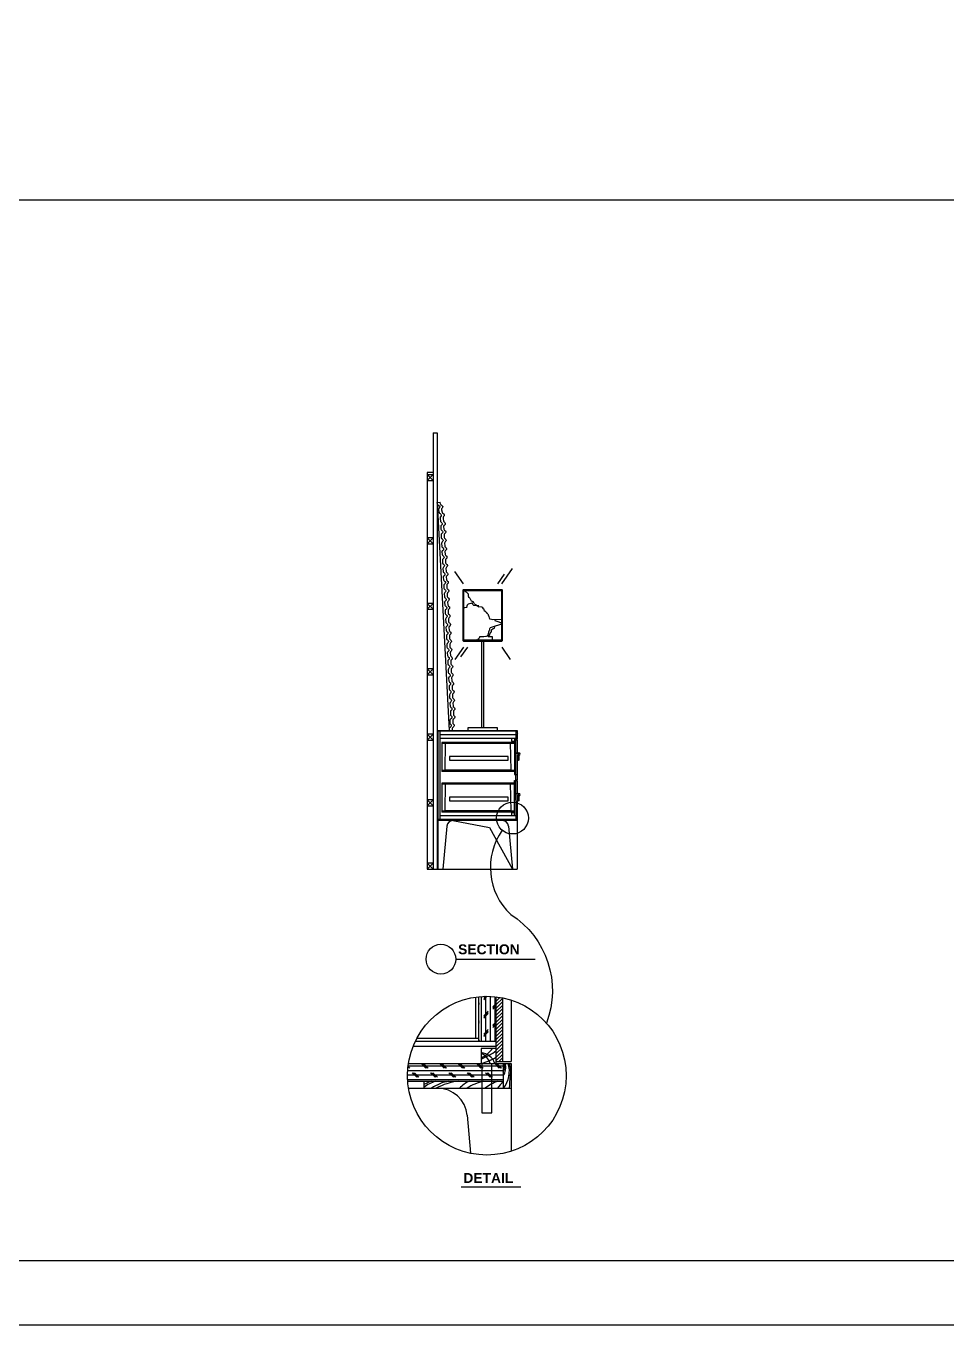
# Model space of a CAD drawing. Header units: inches. Extents: x 10 to 52.5, y 12.6 to 37.4.
# Drawn here: x 21.04 to 25.68, y 12.58 to 19.12 of the extents above; entities that cross this region are included whole.
import ezdxf

# ---------------------------------------------------------------- set-up
doc = ezdxf.new("R2010")
doc.units = ezdxf.units.IN
doc.header["$MEASUREMENT"] = 0
for name, color, linetype in [('02', 2, 'Continuous'), ('1', 1, 'Continuous'), ('4', 4, 'Continuous'), ('8', 8, 'Continuous'), ('kadrbm', 4, 'Continuous')]:
    doc.layers.add(name, color=color, linetype=linetype)
doc.styles.add('HT', font='swisseb.ttf')

# ---------------------------------------------------------------- blocks, each defined once
blk = doc.blocks.new('kadrbm')
at = {"layer": 'kadrbm', "color": 4}
blk.add_lwpolyline([(0, 0), (0, 24.7972), (21, 24.7972), (21, 0), (0, 0)], close=True, dxfattribs=at)
blk.add_lwpolyline([(20.6631, 0.3257), (20.6631, 24.4603), (0.3369, 24.4603), (0.3369, 0.3257), (20.6631, 0.3257)], dxfattribs=at)

msp = doc.modelspace()

# ---------------------------------------------------------------- hatches: boundary and pattern name
at = {"layer": '8'}
h = msp.add_hatch(dxfattribs=at)
h.set_pattern_fill('CORK', color=256, scale=0.185, angle=90, style=0)
h.set_pattern_definition([(90, (30.389618, 14.13426), (-0.023125, 1e-18), []), (225, (30.40118, 14.14582), (0.04625, -0.04625), [0.0327037, -0.0327037]), (225, (30.40118, 14.1516), (0.04625, -0.04625), [0.0327037, -0.0327037]), (225, (30.40118, 14.157384), (0.04625, -0.04625), [0.0327037, -0.0327037])])
h.paths.add_polyline_path([(23.3212, 14.0051), (23.4112, 14.0051), (23.4112, 14.2303, 0.05643), (23.3212, 14.2307)])
h = msp.add_hatch(dxfattribs=at)
h.set_pattern_fill('ANSI31', color=256, scale=0.1, style=0)
h.set_pattern_definition([(45, (30.389618, 14.13426), (-0.008838835, 0.008838835), [])])
h.paths.add_polyline_path([(23.4424, 14.2253, 0.019783), (23.4112, 14.2303), (23.4112, 13.9051), (23.4424, 13.9051)])
h = msp.add_hatch(dxfattribs=at)
h.set_pattern_fill('CORK', color=256, scale=0.185, style=0)
h.set_pattern_definition([(0, (31.09264, 14.067792), (0, 0.023125), []), (135, (31.1042, 14.05623), (-0.04625, -0.04625), [0.0327037, -0.0327037]), (135, (31.109984, 14.05623), (-0.04625, -0.04625), [0.0327037, -0.0327037]), (135, (31.115766, 14.05623), (-0.04625, -0.04625), [0.0327037, -0.0327037])])
h.paths.add_polyline_path([(23.4462, 13.8051), (23.4462, 13.8951), (22.969, 13.8951, 0.038967), (22.9642, 13.833, 0.017476), (22.9652, 13.8051), (23.0462, 13.8051)])

# ---------------------------------------------------------------- linework, layer by layer
at = {"layer": '02'}
for p, q in [((23.0927, 16.8735), (23.0627, 16.8735)), ((23.0927, 16.8635), (23.0627, 16.8335)), ((23.0627, 16.8635), (23.0927, 16.8335)), ((23.0627, 16.8635), (23.0927, 16.8635)), ((23.0627, 16.8335), (23.0927, 16.8335)), ((23.1154, 16.7133), (23.1138, 16.7219)), ((23.0927, 16.5435), (23.0627, 16.5435)), ((23.0927, 16.5435), (23.0627, 16.5135)), ((23.0627, 16.5435), (23.0927, 16.5135)), ((23.0627, 16.5135), (23.0927, 16.5135)), ((23.2459, 16.3121), (23.2033, 16.3736)), ((23.4398, 16.3121), (23.4931, 16.389)), ((23.4195, 16.3121), (23.4536, 16.3613)), ((23.2573, 16.2723), (23.2555, 16.2775)), ((23.2591, 16.2723), (23.2573, 16.2723)), ((23.2591, 16.2705), (23.2591, 16.2723)), ((23.2627, 16.2688), (23.2591, 16.2705)), ((23.2644, 16.267), (23.2627, 16.2688)), ((23.2698, 16.2616), (23.2644, 16.267)), ((23.2716, 16.2598), (23.2698, 16.2616)), ((23.2716, 16.2474), (23.2716, 16.2598)), ((23.2734, 16.2456), (23.2716, 16.2474)), ((23.2734, 16.2438), (23.2734, 16.2456)), ((23.2769, 16.242), (23.2734, 16.2438)), ((23.2787, 16.2402), (23.2769, 16.242)), ((23.2805, 16.2367), (23.2787, 16.2402)), ((23.0627, 16.2135), (23.0927, 16.1835)), ((23.0927, 16.2135), (23.0627, 16.1835)), ((23.0927, 16.2135), (23.0627, 16.2135)), ((23.0627, 16.1835), (23.0927, 16.1835)), ((23.252, 16.1903), (23.2477, 16.1896)), ((23.2627, 16.1921), (23.252, 16.1903)), ((23.2627, 16.1974), (23.2609, 16.1939)), ((23.2609, 16.1939), (23.2609, 16.1903)), ((23.2644, 16.2028), (23.2627, 16.201)), ((23.2627, 16.201), (23.2627, 16.1974)), ((23.2644, 16.1921), (23.2627, 16.1921)), ((23.2662, 16.2063), (23.2644, 16.2046)), ((23.2644, 16.2046), (23.2644, 16.2028)), ((23.2698, 16.2099), (23.2662, 16.2063)), ((23.2841, 16.2135), (23.2698, 16.2099)), ((23.2823, 16.2349), (23.2805, 16.2367)), ((23.2859, 16.2242), (23.2823, 16.2349)), ((23.2876, 16.2153), (23.2841, 16.2135)), ((23.2966, 16.2206), (23.2859, 16.2242)), ((23.2894, 16.2153), (23.2876, 16.2153)), ((23.2912, 16.2135), (23.2894, 16.2153)), ((23.2912, 16.2117), (23.2912, 16.2135)), ((23.293, 16.2081), (23.2912, 16.2117)), ((23.2948, 16.2063), (23.293, 16.2081)), ((23.2984, 16.2028), (23.2948, 16.2063)), ((23.2966, 16.217), (23.2966, 16.2206)), ((23.2984, 16.217), (23.2966, 16.217)), ((23.3001, 16.2153), (23.2984, 16.217)), ((23.3126, 16.201), (23.2984, 16.2028)), ((23.3019, 16.2117), (23.3001, 16.2153)), ((23.3055, 16.2081), (23.3019, 16.2117)), ((23.3091, 16.2063), (23.3055, 16.2081)), ((23.3126, 16.2046), (23.3091, 16.2063)), ((23.3144, 16.2028), (23.3126, 16.2046)), ((23.3233, 16.201), (23.3126, 16.201)), ((23.3162, 16.201), (23.3144, 16.2028)), ((23.3198, 16.1992), (23.318, 16.201)), ((23.3198, 16.1956), (23.3198, 16.1992)), ((23.3394, 16.1939), (23.3198, 16.1956)), ((23.3233, 16.1939), (23.3216, 16.1956)), ((23.343, 16.1903), (23.3394, 16.1939)), ((23.3465, 16.1867), (23.343, 16.1903)), ((23.3483, 16.1849), (23.3465, 16.1867)), ((23.3501, 16.1849), (23.3483, 16.1849)), ((23.3501, 16.1796), (23.3501, 16.1849)), ((23.3519, 16.176), (23.3501, 16.1796)), ((23.3519, 16.1742), (23.3519, 16.176)), ((23.3537, 16.1742), (23.3519, 16.1742)), ((23.3555, 16.1725), (23.3537, 16.1742)), ((23.359, 16.1725), (23.3555, 16.1725)), ((23.359, 16.1707), (23.359, 16.1725)), ((23.3608, 16.1689), (23.359, 16.1707)), ((23.3626, 16.1671), (23.3608, 16.1689)), ((23.3626, 16.1653), (23.3626, 16.1671)), ((23.3644, 16.1635), (23.3626, 16.1653)), ((23.3662, 16.1635), (23.3644, 16.1635)), ((23.368, 16.1618), (23.3662, 16.1635)), ((23.368, 16.16), (23.368, 16.1618)), ((23.3715, 16.1582), (23.3698, 16.1582)), ((23.3733, 16.1493), (23.3715, 16.1582)), ((23.3733, 16.1546), (23.3715, 16.1564)), ((23.3751, 16.1493), (23.3733, 16.1493)), ((23.3769, 16.1386), (23.3751, 16.1493)), ((23.3787, 16.135), (23.3769, 16.1386)), ((23.3787, 16.1332), (23.3787, 16.135)), ((23.3805, 16.1332), (23.3787, 16.1332)), ((23.3947, 16.1297), (23.3805, 16.1332)), ((23.4377, 16.1093), (23.3917, 16.094)), ((23.4377, 16.132), (23.3947, 16.1297)), ((23.4037, 16.1301), (23.4037, 16.1266)), ((23.4037, 16.1266), (23.4144, 16.123)), ((23.4144, 16.123), (23.4377, 16.1161)), ((23.3274, 16.0418), (23.3256, 16.04)), ((23.3274, 16.0453), (23.3274, 16.0418)), ((23.3488, 16.0453), (23.3274, 16.0453)), ((23.3595, 16.0471), (23.3488, 16.0453)), ((23.3613, 16.0471), (23.3595, 16.0471)), ((23.3649, 16.0489), (23.3613, 16.0471)), ((23.3685, 16.0525), (23.3649, 16.0489)), ((23.372, 16.069), (23.3685, 16.0525)), ((23.3774, 16.0525), (23.3702, 16.0489)), ((23.3702, 16.0489), (23.3702, 16.0471)), ((23.3702, 16.0471), (23.3917, 16.0471)), ((23.3738, 16.0726), (23.372, 16.069)), ((23.3756, 16.0761), (23.3738, 16.0726)), ((23.3774, 16.0779), (23.3756, 16.0761)), ((23.3792, 16.0869), (23.3774, 16.0851)), ((23.3774, 16.0851), (23.3774, 16.0779)), ((23.3774, 16.0596), (23.3774, 16.0525)), ((23.3792, 16.0596), (23.3774, 16.0596)), ((23.381, 16.0904), (23.3792, 16.0869)), ((23.3827, 16.0672), (23.3792, 16.0596)), ((23.3917, 16.094), (23.381, 16.0904)), ((23.3845, 16.0672), (23.3827, 16.0672)), ((23.3863, 16.069), (23.3845, 16.069)), ((23.3845, 16.069), (23.3845, 16.0672)), ((23.3899, 16.0797), (23.3863, 16.0779)), ((23.3863, 16.0779), (23.3863, 16.069)), ((23.3935, 16.0833), (23.3899, 16.0797)), ((23.3917, 16.0471), (23.3917, 16.0293)), ((23.4006, 16.0869), (23.3935, 16.0851)), ((23.3935, 16.0851), (23.3935, 16.0833)), ((23.3988, 16.0869), (23.3952, 16.0851)), ((23.4024, 16.0976), (23.4006, 16.0869)), ((23.4024, 16.094), (23.4006, 16.094)), ((23.2459, 15.9929), (23.2033, 15.9314)), ((23.2659, 15.9929), (23.2318, 15.9437)), ((23.3131, 16.0293), (23.3024, 16.0275)), ((23.3149, 16.0311), (23.3131, 16.0293)), ((23.3203, 16.0329), (23.3167, 16.0311)), ((23.3221, 16.0329), (23.3203, 16.0329)), ((23.3221, 16.0364), (23.3221, 16.0329)), ((23.3256, 16.0382), (23.3238, 16.0364)), ((23.3377, 16.0225), (23.3377, 15.5855)), ((23.3477, 16.0225), (23.3477, 15.5855)), ((23.4395, 15.9929), (23.4822, 15.9314)), ((23.0927, 15.8835), (23.0627, 15.8835)), ((23.0927, 15.8835), (23.0627, 15.8535)), ((23.0627, 15.8835), (23.0927, 15.8535)), ((23.0627, 15.8535), (23.0927, 15.8535)), ((23.0627, 15.5535), (23.0927, 15.5235)), ((23.0927, 15.5535), (23.0627, 15.5235)), ((23.0927, 15.5535), (23.0627, 15.5535)), ((23.0627, 15.5235), (23.0927, 15.5235)), ((23.1177, 15.5705), (23.5097, 15.5705)), ((23.1267, 15.5705), (23.1267, 15.1255)), ((23.1267, 15.5525), (23.5097, 15.5525)), ((23.1267, 15.5345), (23.5097, 15.5345)), ((23.509, 15.5265), (23.509, 15.3505)), ((23.5097, 15.5735), (23.5097, 15.5285)), ((23.5027, 15.5115), (23.1367, 15.5115)), ((23.1367, 15.5115), (23.1367, 15.3655)), ((23.5027, 15.5065), (23.1367, 15.5065)), ((23.1547, 15.5115), (23.1517, 15.3705)), ((23.4817, 15.5115), (23.4847, 15.3705)), ((23.509, 15.4594), (23.526, 15.4594)), ((23.5181, 15.4564), (23.509, 15.4564)), ((23.5205, 15.4539), (23.5205, 15.4539)), ((23.526, 15.4564), (23.523, 15.4564)), ((23.5027, 15.3705), (23.1367, 15.3705)), ((23.5027, 15.3655), (23.1367, 15.3655)), ((23.4847, 15.3735), (23.1517, 15.3735)), ((23.509, 15.3215), (23.5097, 15.1185)), ((23.5027, 15.3065), (23.1367, 15.3065)), ((23.1367, 15.3065), (23.1367, 15.1605)), ((23.5027, 15.3015), (23.1367, 15.3015)), ((23.1547, 15.3065), (23.1517, 15.1655)), ((23.4817, 15.3065), (23.4847, 15.1655)), ((23.0927, 15.2235), (23.0627, 15.2235)), ((23.0927, 15.2235), (23.0627, 15.1935)), ((23.0627, 15.2235), (23.0927, 15.1935)), ((23.0627, 15.1935), (23.0927, 15.1935)), ((23.509, 15.2544), (23.526, 15.2544)), ((23.5181, 15.2514), (23.509, 15.2514)), ((23.5205, 15.2489), (23.5205, 15.2489)), ((23.526, 15.2514), (23.523, 15.2514)), ((23.1177, 15.1255), (23.5097, 15.1255)), ((23.1267, 15.1435), (23.5177, 15.1435)), ((23.5027, 15.1655), (23.1367, 15.1655)), ((23.5027, 15.1605), (23.1367, 15.1605)), ((23.4847, 15.1685), (23.1517, 15.1685)), ((23.2057, 15.1255), (23.2057, 15.1185)), ((23.4297, 15.1255), (23.4297, 15.1185)), ((23.0927, 14.9035), (23.0627, 14.9035)), ((23.0627, 14.9035), (23.0927, 14.8735)), ((23.0927, 14.9035), (23.0627, 14.8735)), ((23.2076, 14.4203), (23.6076, 14.4203)), ((23.3062, 14.2288), (23.3062, 14.0201)), ((23.3212, 14.2307), (23.3212, 14.0051)), ((23.4424, 14.2253), (23.4424, 13.9051)), ((23.3212, 14.0201), (23.0106, 14.0201)), ((23.4112, 13.9801), (22.9922, 13.9801)), ((23.4112, 14.0051), (23.0031, 14.0051)), ((23.4462, 13.8951), (23.4462, 13.7701)), ((22.9652, 13.8051), (23.4462, 13.8051)), ((23.2353, 13.2721), (23.5353, 13.2721))]:
    msp.add_line(p, q, dxfattribs=at)
for points in [[(23.1154, 16.7133, 0.279739), (23.1206, 16.7075, -0.606977), (23.1234, 16.6922, 0.279739), (23.1207, 16.6849), (23.1231, 16.6715)], [(23.1231, 16.6715, 0.279739), (23.1283, 16.6657, -0.606977), (23.1312, 16.6504, 0.279739), (23.1284, 16.6431), (23.1294, 16.6376)], [(23.1298, 16.6296, 0.279739), (23.1342, 16.6231, -0.606977), (23.135, 16.6076, 0.279739), (23.1313, 16.6008), (23.1321, 16.5871)], [(23.1321, 16.5871, 0.279739), (23.1364, 16.5807, -0.606977), (23.1373, 16.5652, 0.279739), (23.1336, 16.5583), (23.1343, 16.5447)], [(23.1343, 16.5447, 0.279739), (23.1387, 16.5383, -0.606977), (23.1395, 16.5228, 0.279739), (23.1358, 16.5159), (23.1365, 16.5022)], [(23.1365, 16.5022, 0.279739), (23.1409, 16.4958, -0.606977), (23.1417, 16.4803, 0.279739), (23.138, 16.4735), (23.1387, 16.4598)], [(23.1387, 16.4598, 0.279739), (23.1431, 16.4534, -0.606977), (23.1439, 16.4379, 0.279739), (23.1402, 16.431), (23.141, 16.4174)], [(23.141, 16.4174, 0.279739), (23.1453, 16.4109, -0.606977), (23.1462, 16.3954, 0.279739), (23.1425, 16.3886), (23.1432, 16.3749)], [(23.1432, 16.3749, 0.279739), (23.1476, 16.3685, -0.606977), (23.1484, 16.353, 0.279739), (23.1447, 16.3461), (23.1454, 16.3325)], [(23.1454, 16.3325, 0.279739), (23.1498, 16.326, -0.606977), (23.1506, 16.3105, 0.279739), (23.1469, 16.3037), (23.1476, 16.29)], [(23.1476, 16.29, 0.279739), (23.152, 16.2836, -0.606977), (23.1528, 16.2681, 0.279739), (23.1491, 16.2612), (23.1499, 16.2476)], [(23.1499, 16.2476, 0.279739), (23.1542, 16.2412, -0.606977), (23.155, 16.2257, 0.279739), (23.1514, 16.2188), (23.1521, 16.2052)], [(23.1521, 16.2052, 0.279739), (23.1565, 16.1987, -0.606977), (23.1573, 16.1832, 0.279739), (23.1536, 16.1764), (23.1543, 16.1627)], [(23.1543, 16.1627, 0.279739), (23.1587, 16.1563, -0.606977), (23.1595, 16.1408, 0.279739), (23.1558, 16.1339), (23.1565, 16.1203)], [(23.1565, 16.1203, 0.279739), (23.1609, 16.1138, -0.606977), (23.1617, 16.0983, 0.279739), (23.158, 16.0915), (23.1588, 16.0778)], [(23.1588, 16.0778, 0.279739), (23.1631, 16.0714, -0.606977), (23.1639, 16.0559, 0.279739), (23.1603, 16.049), (23.161, 16.0354)], [(23.161, 16.0354, 0.279739), (23.1654, 16.029, -0.606977), (23.1662, 16.0135, 0.279739), (23.1625, 16.0066), (23.1632, 15.9929)], [(23.1632, 15.9929, 0.279739), (23.1676, 15.9865, -0.606977), (23.1684, 15.971, 0.279739), (23.1647, 15.9642), (23.1654, 15.9505)], [(23.1654, 15.9505, 0.279739), (23.1698, 15.9441, -0.606977), (23.1706, 15.9286, 0.279739), (23.1669, 15.9217), (23.1677, 15.9081)], [(23.1677, 15.9081, 0.279739), (23.172, 15.9016, -0.606977), (23.1728, 15.8861, 0.279739), (23.1692, 15.8793), (23.1699, 15.8656)], [(23.1699, 15.8656, 0.279739), (23.1743, 15.8592, -0.606977), (23.1751, 15.8437, 0.279739), (23.1714, 15.8368), (23.1721, 15.8232)], [(23.1721, 15.8232, 0.279739), (23.1765, 15.8167, -0.606977), (23.1773, 15.8012, 0.279739), (23.1736, 15.7944), (23.1743, 15.7807)], [(23.1743, 15.7807, 0.279739), (23.1787, 15.7743, -0.606977), (23.1795, 15.7588, 0.279739), (23.1758, 15.7519), (23.1765, 15.7383)], [(23.1765, 15.7383, 0.279739), (23.1809, 15.7319, -0.606977), (23.1817, 15.7164, 0.279739), (23.1781, 15.7095), (23.1788, 15.6959)], [(23.1803, 15.6534, 0.279739), (23.1838, 15.6465, -0.606977), (23.1826, 15.631, 0.279739), (23.178, 15.6247), (23.1769, 15.6111)], [(23.1788, 15.6959, 0.279739), (23.1832, 15.6894, -0.586174)], [(23.1832, 15.6894, -0.606977), (23.184, 15.6739, 0.279739), (23.1803, 15.6671), (23.1807, 15.659)], [(23.1769, 15.6111, 0.279739), (23.1804, 15.6041, -0.606977), (23.1792, 15.5886, 0.279739), (23.1747, 15.5823), (23.174, 15.5735)], [(23.5265, 15.4244), (23.5265, 15.4534, 1), (23.5225, 15.4534)], [(23.5225, 15.4534), (23.5225, 15.4244, 1), (23.5265, 15.4244)], [(23.5265, 15.2194), (23.5265, 15.2484, 1), (23.5225, 15.2484)], [(23.5225, 15.2484), (23.5225, 15.2194, 1), (23.5265, 15.2194)], [(23.4418, 15.0699, 0.376152), (23.4844, 14.6461, -0.356466), (23.6639, 14.0979)]]:
    msp.add_lwpolyline(points, format="xyb", dxfattribs=at)
for points in [[(23.1294, 16.6376), (23.1298, 16.6296)], [(23.1807, 15.659), (23.1803, 15.6534)], [(23.4177, 15.5735), (23.4177, 15.5855), (23.2677, 15.5855), (23.2677, 15.5735)], [(23.4877, 15.5345), (23.4877, 15.5195), (23.5027, 15.5195)], [(23.5027, 15.1435), (23.5027, 15.3215)], [(23.5097, 15.3235), (23.5097, 15.3485)], [(23.5027, 15.1585), (23.4877, 15.1585), (23.4877, 15.1435)], [(23.192, 15.1185), (23.3772, 15.0832), (23.4927, 14.8735)], [(23.4112, 13.8951), (23.4112, 14.2303)], [(23.4112, 13.9701), (23.3362, 13.9701), (23.3362, 13.8951)], [(23.3396, 13.8951), (23.3396, 13.6451), (23.3896, 13.6451), (23.3896, 13.8951)]]:
    msp.add_lwpolyline(points, dxfattribs=at)
msp.add_lwpolyline([(23.2477, 16.0225), (23.4377, 16.0225, 0.414214), (23.4427, 16.0275), (23.4427, 16.2775, 0.414214), (23.4377, 16.2825), (23.2477, 16.2825, 0.414214), (23.2427, 16.2775), (23.2427, 16.0275, 0.414214)], format="xyb", close=True, dxfattribs=at)
for points in [[(23.4377, 16.0275), (23.2477, 16.0275), (23.2477, 16.2775), (23.4377, 16.2775)], [(23.1765, 15.4225), (23.4715, 15.4225), (23.4715, 15.4425), (23.1765, 15.4425)], [(23.1765, 15.2175), (23.4715, 15.2175), (23.4715, 15.2375), (23.1765, 15.2375)]]:
    msp.add_lwpolyline(points, close=True, dxfattribs=at)
for centre, radius in [((23.4933, 15.1311), 0.08), ((23.1326, 14.4203), 0.075), ((23.3642, 13.833), 0.4)]:
    msp.add_circle(centre, radius, dxfattribs=at)
for centre, radius, start, end in [((23.523, 15.4539), 0.0025, 90, 264.7065), ((23.526, 15.4539), 0.0055, 275.21591, 90), ((23.523, 15.2489), 0.0025, 90, 264.7065), ((23.526, 15.2489), 0.0055, 275.21591, 90), ((23.2653, 14.0667), 0.1604, 296.21694, 322.9537), ((23.2065, 14.236), 0.3443, 292.12763, 306.47718), ((23.3249, 13.8645), 0.0857, 20.90418, 82.47275), ((23.3045, 13.8715), 0.08, 17.14728, 66.70923), ((23.2603, 14.1821), 0.2971, 284.9541, 300.51823), ((23.3906, 13.8738), 0.0692, 323.45702, 17.93523), ((23.3885, 13.8787), 0.064, 334.36453, 14.88053), ((23.3414, 13.8554), 0.1363, 321.235, 16.93071), ((23.3713, 13.8552), 0.1133, 348.25038, 20.59975), ((23.965, 13.762), 0.4879, 171.74005, 179.05488), ((23.1843, 13.5295), 0.2929, 109.81826, 118.13413), ((23.1592, 13.631), 0.1823, 107.27847, 128.31215), ((23.2124, 13.5826), 0.2262, 100.41707, 124.02731), ((23.2608, 13.4803), 0.3273, 97.1163, 117.70425), ((23.3578, 13.6368), 0.1874, 116.11891, 134.67572), ((23.4185, 13.5207), 0.2933, 104.15752, 121.75574), ((23.4985, 13.585), 0.2341, 109.92529, 127.75758), ((23.5272, 13.6975), 0.1311, 128.20913, 146.38215)]:
    msp.add_arc(centre, radius, start, end, dxfattribs=at)
at = {"layer": '1'}
for p, q in [((10.3636, 18.248), (30.6898, 18.248)), ((23.0627, 14.8735), (23.5177, 14.8735))]:
    msp.add_line(p, q, dxfattribs=at)
at = {"layer": '4'}
for p, q in [((23.0927, 17.0735), (23.0927, 14.8735)), ((23.0927, 17.0735), (23.1137, 17.0735)), ((23.1137, 17.0735), (23.1137, 14.8735)), ((23.0627, 16.8735), (23.0627, 14.8735)), ((23.1137, 16.7219), (23.1288, 16.7227)), ((23.1137, 16.7219), (23.1739, 15.5735)), ((23.1304, 16.7141), (23.1288, 16.7227)), ((23.1177, 15.5735), (23.1177, 14.8735)), ((23.1177, 15.5735), (23.5177, 15.5735)), ((23.1739, 15.5735), (23.189, 15.5743)), ((23.5027, 15.5345), (23.5027, 15.3505)), ((23.5027, 15.5265), (23.5177, 15.5265)), ((23.5097, 15.5285), (23.5177, 15.5285)), ((23.5177, 15.5735), (23.5177, 15.5585)), ((23.5177, 15.5535), (23.5177, 15.5285)), ((23.5177, 15.5265), (23.5177, 15.4594)), ((23.5177, 15.4523), (23.5177, 15.3235)), ((23.5027, 15.3505), (23.5177, 15.3505)), ((23.5027, 15.3215), (23.5177, 15.3215)), ((23.5097, 15.3235), (23.5177, 15.3235)), ((23.5177, 15.3215), (23.5177, 15.2544)), ((23.5177, 15.2473), (23.5177, 14.8735)), ((23.5177, 15.1185), (23.1177, 15.1185)), ((23.1621, 15.0912), (23.1427, 14.8735)), ((23.4734, 15.0912), (23.4927, 14.8735)), ((23.4862, 14.214), (23.4862, 13.9051)), ((22.969, 13.8951), (23.4862, 13.8951)), ((23.4112, 13.9051), (23.4862, 13.9051)), ((23.4862, 13.8951), (23.4862, 13.4521)), ((22.9692, 13.7701), (23.4862, 13.7701)), ((23.0462, 13.8051), (23.0462, 13.7701)), ((23.2644, 13.6334), (23.2815, 13.4417))]:
    msp.add_line(p, q, dxfattribs=at)
for points in [[(23.1304, 16.7141, 0.279739), (23.1356, 16.7083, -0.606977), (23.1384, 16.693, 0.279739), (23.1356, 16.6857), (23.1381, 16.6723)], [(23.1381, 16.6723, 0.279739), (23.1433, 16.6665, -0.606977), (23.1461, 16.6512, 0.279739), (23.1434, 16.6439), (23.1444, 16.6384)], [(23.1448, 16.6304, 0.279739), (23.1492, 16.6239, -0.606977), (23.15, 16.6084, 0.279739), (23.1463, 16.6016), (23.147, 16.5879)], [(23.147, 16.5879, 0.279739), (23.1514, 16.5815, -0.606977), (23.1522, 16.566, 0.279739), (23.1486, 16.5591), (23.1493, 16.5455)], [(23.1493, 16.5455, 0.279739), (23.1536, 16.539, -0.606977), (23.1545, 16.5235, 0.279739), (23.1508, 16.5167), (23.1515, 16.503)], [(23.1515, 16.503, 0.279739), (23.1559, 16.4966, -0.606977), (23.1567, 16.4811, 0.279739), (23.153, 16.4742), (23.1537, 16.4606)], [(23.1537, 16.4606, 0.279739), (23.1581, 16.4542, -0.606977), (23.1589, 16.4387, 0.279739), (23.1552, 16.4318), (23.1559, 16.4181)], [(23.1559, 16.4181, 0.279739), (23.1603, 16.4117, -0.606977), (23.1611, 16.3962, 0.279739), (23.1574, 16.3894), (23.1582, 16.3757)], [(23.1582, 16.3757, 0.279739), (23.1625, 16.3693, -0.606977), (23.1634, 16.3538, 0.279739), (23.1597, 16.3469), (23.1604, 16.3333)], [(23.1604, 16.3333, 0.279739), (23.1648, 16.3268, -0.606977), (23.1656, 16.3113, 0.279739), (23.1619, 16.3045), (23.1626, 16.2908)], [(23.1626, 16.2908, 0.279739), (23.167, 16.2844, -0.606977), (23.1678, 16.2689, 0.279739), (23.1641, 16.262), (23.1648, 16.2484)], [(23.1648, 16.2484, 0.279739), (23.1692, 16.2419, -0.606977), (23.17, 16.2264, 0.279739), (23.1663, 16.2196), (23.1671, 16.2059)], [(23.1671, 16.2059, 0.279739), (23.1714, 16.1995, -0.606977), (23.1723, 16.184, 0.279739), (23.1686, 16.1771), (23.1693, 16.1635)], [(23.1693, 16.1635, 0.279739), (23.1737, 16.1571, -0.606977), (23.1745, 16.1416, 0.279739), (23.1708, 16.1347), (23.1715, 16.1211)], [(23.1715, 16.1211, 0.279739), (23.1759, 16.1146, -0.606977), (23.1767, 16.0991, 0.279739), (23.173, 16.0923), (23.1737, 16.0786)], [(23.1737, 16.0786, 0.279739), (23.1781, 16.0722, -0.606977), (23.1789, 16.0567, 0.279739), (23.1752, 16.0498), (23.176, 16.0362)], [(23.176, 16.0362, 0.279739), (23.1803, 16.0297, -0.606977), (23.1812, 16.0142, 0.279739), (23.1775, 16.0074), (23.1782, 15.9937)], [(23.1782, 15.9937, 0.279739), (23.1826, 15.9873, -0.606977), (23.1834, 15.9718, 0.279739), (23.1797, 15.9649), (23.1804, 15.9513)], [(23.1804, 15.9513, 0.279739), (23.1848, 15.9449, -0.606977), (23.1856, 15.9294, 0.279739), (23.1819, 15.9225), (23.1826, 15.9088)], [(23.1826, 15.9088, 0.279739), (23.187, 15.9024, -0.606977), (23.1878, 15.8869, 0.279739), (23.1841, 15.8801), (23.1849, 15.8664)], [(23.1849, 15.8664, 0.279739), (23.1892, 15.86, -0.606977), (23.19, 15.8445, 0.279739), (23.1864, 15.8376), (23.1871, 15.824)], [(23.1871, 15.824, 0.279739), (23.1915, 15.8175, -0.606977), (23.1923, 15.802, 0.279739), (23.1886, 15.7952), (23.1893, 15.7815)], [(23.1893, 15.7815, 0.279739), (23.1937, 15.7751, -0.606977), (23.1945, 15.7596, 0.279739), (23.1908, 15.7527), (23.1915, 15.7391)], [(23.1915, 15.7391, 0.279739), (23.1959, 15.7326, -0.606977), (23.1967, 15.7171, 0.279739), (23.193, 15.7103), (23.1938, 15.6966)], [(23.1952, 15.6542, 0.279739), (23.1987, 15.6473, -0.606977), (23.1975, 15.6318, 0.279739), (23.193, 15.6255), (23.1919, 15.6118)], [(23.1938, 15.6966, 0.279739), (23.1981, 15.6902, -0.586174)], [(23.1981, 15.6902, -0.606977), (23.1989, 15.6747, 0.279739), (23.1953, 15.6678), (23.1957, 15.6598)], [(23.1919, 15.6118, 0.279739), (23.1954, 15.6049, -0.606977), (23.1942, 15.5894, 0.279739), (23.1896, 15.5831), (23.189, 15.5743)]]:
    msp.add_lwpolyline(points, format="xyb", dxfattribs=at)
for points in [[(23.1444, 16.6384), (23.1448, 16.6304)], [(23.1957, 15.6598), (23.1952, 15.6542)]]:
    msp.add_lwpolyline(points, dxfattribs=at)
for centre, radius, start, end in [((23.5204, 15.556), 0.00362, 136.39718, 223.60282), ((23.192, 15.0885), 0.03, 90, 174.92039), ((23.4435, 15.0885), 0.03, 5.07961, 90), ((23.115, 13.6201), 0.15, 5.07961, 90)]:
    msp.add_arc(centre, radius, start, end, dxfattribs=at)

# ---------------------------------------------------------------- block references
at = {"layer": 'kadrbm'}
msp.add_blockref('kadrbm', (10.0267, 12.5763), dxfattribs=at)

# ---------------------------------------------------------------- texts
at = {"layer": '02', "style": 'HT'}
for s, p in [('SECTION', (23.2192, 14.4448)), ('DETAIL', (23.2453, 13.2923))]:
    msp.add_text(s, height=0.05, dxfattribs=at).set_placement(p)

doc.saveas('drawing.dxf')
